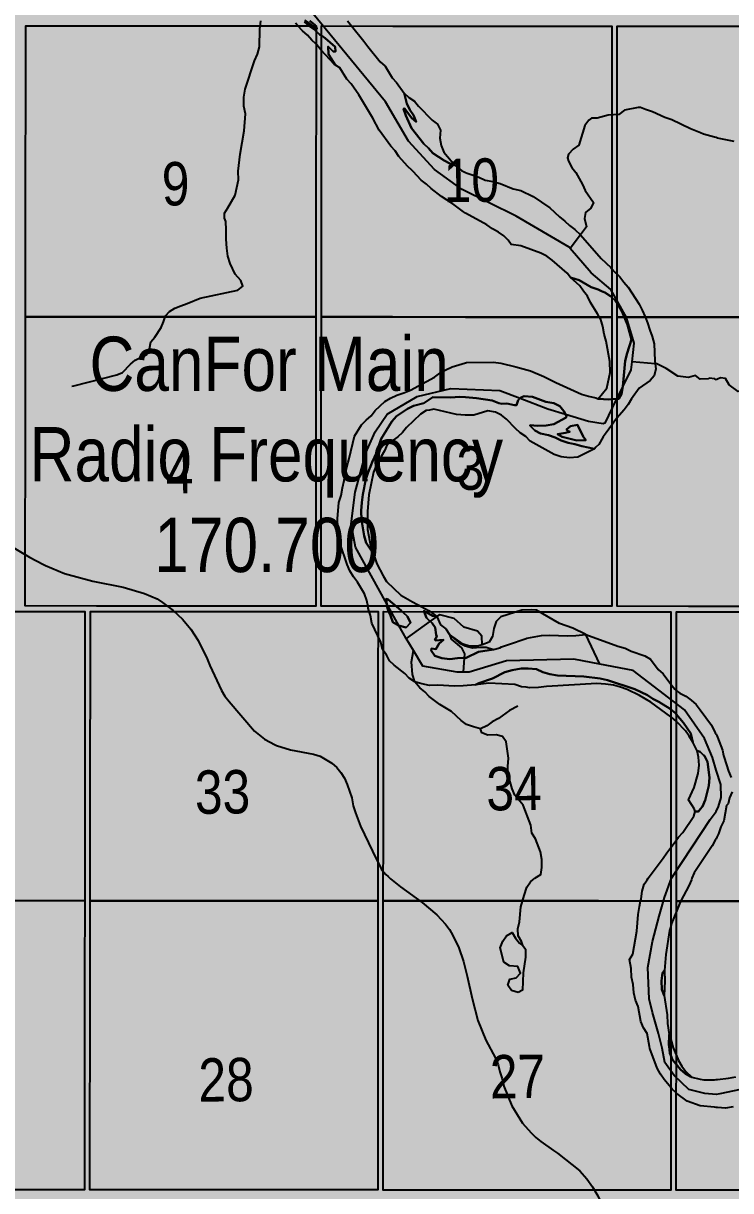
# Model space of a CAD drawing. Extents: x 405326 to 424052, y 6044755 to 6062236.
# Drawn here: x 416715.4 to 416845.5, y 6050691.1 to 6050905.8 of the extents above; entities that cross this region are included whole.
import ezdxf

# ---------------------------------------------------------------- set-up
doc = ezdxf.new("R2010")
doc.units = 0
doc.header["$LTSCALE"] = 5
doc.linetypes.add('DASHED2', pattern=[9.525, 6.35, -3.175])
for name, color, linetype in [('39', 28, 'Continuous'), ('Quarters', 8, 'Continuous'), ('RoadSeg', 57, 'DASHED2'), ('T-WATER', 160, 'Continuous')]:
    doc.layers.add(name, color=color, linetype=linetype)
doc.layers.add('ROUTE-MAP-BACKGROUND-H', color=7, linetype='Continuous', true_color=0xf0ebff)
doc.styles.add('120', font='ARIALN.TTF', dxfattribs={"height": 13})
doc.styles.add('80', font='ARIALN.TTF', dxfattribs={"height": 10})
doc.linetypes.add('TRACKS', pattern='A,3.81,[130,ltypeshp1.shx,S=6.35,R=0,X=0,Y=0],3.81', length=7.62)

# ---------------------------------------------------------------- blocks, each defined once
blk = doc.blocks.new('*U541')
h = blk.add_hatch(color=255)
edge = h.paths.add_edge_path()
edge.add_line((-44, -28.5), (44, -28.5))
edge.add_arc((44, -22.5), 6, 270, 360)
edge.add_line((50, -22.5), (50, 21))
edge.add_arc((44, 21), 6, 0, 90)
edge.add_line((44, 27), (-44, 27))
edge.add_arc((-44, 21), 6, 90, 180)
edge.add_line((-50, 21), (-50, -22.5))
edge.add_arc((-44, -22.5), 6, 180, 270)
at = {"color": 1, "flags": 128}
blk.add_lwpolyline([(-44, -28.5, 3, 3, 0), (44, -28.5, 3, 3, 0.414214), (50, -22.5, 3, 3, 0), (50, 21, 3, 0, 0.414214), (44, 27, 0, 0, 0), (-44, 27, 0, 0, 0.414214), (-50, 21, 0, 0, 0), (-50, -22.5, 0, 3, 0.414214)], format="xyseb", close=True, dxfattribs=at)
for points in [[(-39.83, -11.62, 0, 7.5, 0), (0, 0, 0, 0, 0)], [(44.14, -9.39, 0, 7.5, 0), (0, 0, 0, 0, 0)]]:
    blk.add_lwpolyline(points, format="xyseb", dxfattribs=at)
at = {"color": 1, "style": '80'}
blk.add_attdef('ENTER_TEXT_001', (-26.85, -4.92), '', height=10, dxfattribs=at)

msp = doc.modelspace()

# ---------------------------------------------------------------- hatches: boundary and pattern name
at = {"layer": 'ROUTE-MAP-BACKGROUND-H'}
h = msp.add_hatch(color=256, dxfattribs=at)
h.dxf.hatch_style = 1
h.paths.add_polyline_path([(417500.313, 6050470.993), (417499.828, 6050583.719), (417489.556, 6051448.866), (416064.545, 6051448.577), (416073.609, 6050477.938), (416071.924, 6050150.968), (416104.424, 6050150.804), (416615.018, 6050150.686), (416614.752, 6050098.449), (417501.84, 6050099.469), (417600.187, 6050099.469), (417600.187, 6050157.259), (417501.84, 6050157.777)])

# ---------------------------------------------------------------- linework, layer by layer
at = {"flags": 128}
msp.add_lwpolyline([(417432.321, 6050275.117, 0, 4.992, 0), (416765.681, 6050844.163, 4.992, 0, 0), (416430.349, 6051104.067, 0, 0, 0)], format="xyseb", dxfattribs=at)
at = {"layer": '39', "linetype": 'TRACKS', "flags": 128}
msp.add_lwpolyline([(416503.607, 6051030.809), (416502.861, 6051032.759), (416502.701, 6051033.902), (416502.703, 6051034.848), (416503.047, 6051035.976), (416503.195, 6051036.343), (416504.275, 6051038.909), (416504.215, 6051041.182), (416504.118, 6051041.86), (416503.421, 6051043.386), (416498.744, 6051050.496), (416497.98, 6051051.641), (416497.428, 6051052.39), (416496.354, 6051053.253), (416495.541, 6051053.721), (416492.529, 6051054.716), (416491.471, 6051055.212), (416490.918, 6051055.693), (416490.186, 6051056.344), (416489.098, 6051057.871), (416489.55, 6051055.767), (416490.098, 6051053.211), (416491.069, 6051050.344), (416492.22, 6051047.716), (416493.6, 6051045.313), (416495.533, 6051042.5), (416499.529, 6051036.718), (416503.607, 6051030.809), (416507.132, 6051025.636), (416508.236, 6051023.841), (416509.275, 6051021.905), (416510.459, 6051019.319), (416511.382, 6051016.424), (416516.855, 6050991.331), (416517.372, 6050989.058), (416518.293, 6050984.85), (416519.213, 6050980.755), (416520.376, 6050975.544), (416520.569, 6050974.259), (416520.727, 6050972.001), (416520.775, 6050971.436), (416520.728, 6050964.563), (416520.835, 6050945.861), (416521.092, 6050943.701), (416521.479, 6050942.035), (416522.306, 6050939.521), (416522.776, 6050938.461), (416523.654, 6050936.978), (416524.889, 6050935.168), (416526.272, 6050933.655), (416527.803, 6050932.354), (416528.828, 6050931.364), (416531.075, 6050929.567), (416543.043, 6050919.974), (416556.559, 6050909.123), (416563.562, 6050903.521), (416574.217, 6050896.233), (416586.681, 6050887.73), (416592.433, 6050883.797), (416613.569, 6050869.382), (416621.212, 6050863.98), (416626.362, 6050860.486), (416630.454, 6050858.095), (416632.101, 6050857.119), (416638.116, 6050853.484), (416638.833, 6050853.06), (416648.681, 6050847.317), (416652.594, 6050845.04), (416670.84, 6050834.293), (416672.568, 6050833.275), (416694.91, 6050820.339), (416705.561, 6050814.092), (416708.04, 6050812.622), (416716.571, 6050807.619), (416719.149, 6050806.22), (416719.475, 6050806.05), (416723.015, 6050804.594), (416728.204, 6050803.179), (416733.817, 6050802.061), (416737.733, 6050800.929), (416740.017, 6050799.912), (416741.045, 6050799.276), (416742.971, 6050797.807), (416744.716, 6050796.197), (416746.233, 6050794.348), (416747.571, 6050792.273), (416749.234, 6050788.871), (416749.74, 6050787.657), (416751.893, 6050783.069), (416752.513, 6050782.01), (416753.263, 6050781.064), (416757.93, 6050775.601), (416759.791, 6050774.104), (416761.749, 6050773.088), (416761.994, 6050772.961), (416764.59, 6050772.184), (416768.771, 6050771.35), (416770.028, 6050770.969), (416772.168, 6050769.727), (416773.099, 6050768.937), (416773.85, 6050767.991), (416774.47, 6050766.961), (416775.009, 6050765.818), (416775.841, 6050763.306), (416776.085, 6050761.866), (416776.493, 6050760.582), (416777.439, 6050758.154), (416779.626, 6050753.526), (416781.323, 6050750.167), (416782.107, 6050749.264), (416782.516, 6050748.883), (416782.793, 6050748.629), (416782.973, 6050748.46), (416784.819, 6050746.964), (416788.792, 6050744.116), (416791.447, 6050741.811), (416793.092, 6050740.087), (416793.826, 6050739.112), (416794.428, 6050738.025), (416795.504, 6050735.766), (416796.368, 6050733.239), (416797.037, 6050730.543), (416797.966, 6050726.437), (416799.042, 6050722.4), (416800.493, 6050718.758), (416802.238, 6050715.469), (416802.743, 6050714.254), (416803.069, 6050712.914), (416803.51, 6050711.686), (416803.82, 6050710.331), (416805.271, 6050706.703), (416807.228, 6050703.484), (416808.827, 6050701.732), (416809.659, 6050700.87), (416810.589, 6050700.121), (416812.955, 6050698.468), (416813.689, 6050697.959), (416817.753, 6050694.724), (416819.091, 6050693.241), (416820.136, 6050691.815), (416821.099, 6050690.149), (416821.915, 6050688.469), (416822.404, 6050687.03), (416823.025, 6050684.814), (416823.286, 6050683.276), (416823.368, 6050681.921), (416823.302, 6050679.015), (416822.959, 6050677.012), (416822.568, 6050675.249), (416821.963, 6050673.655), (416821.016, 6050671.638), (416817.815, 6050665.265), (416816.933, 6050663.235), (416816.312, 6050661.373), (416815.952, 6050659.61), (416815.772, 6050657.692), (416815.82, 6050656.168), (416816.032, 6050654.277), (416816.227, 6050653.374), (416816.912, 6050650.848), (416817.532, 6050649.013), (416817.957, 6050648.053), (416819.426, 6050645.469), (416820.944, 6050643.294), (416822.104, 6050642.136), (416823.296, 6050641.147), (416824.815, 6050640.073), (416827.15, 6050638.857), (416828.898, 6050638.15), (416831.805, 6050637.427), (416836.984, 6050637.24), (416839.745, 6050637.731), (416840.382, 6050637.844), (416842.375, 6050638.463), (416842.636, 6050638.548), (416842.897, 6050638.618), (416845.887, 6050639.548), (416848.68, 6050640.181), (416850.33, 6050640.307), (416855.246, 6050640.419), (416858.889, 6050640.629), (416861.502, 6050641.179), (416868.769, 6050643.803), (416871.382, 6050644.41), (416883.025, 6050645.443), (416885.426, 6050645.416), (416886.912, 6050645.346), (416893.021, 6050645.066), (416899.348, 6050645.745), (416902.192, 6050645.435), (416904.317, 6050644.772), (416905.641, 6050644.081), (416906.213, 6050643.729), (416906.72, 6050643.404), (416908.028, 6050642.262), (416909.123, 6050640.992), (416915.156, 6050634.502), (416916.219, 6050633.628), (416918.606, 6050631.921), (416919.799, 6050631.286), (416932.584, 6050625.054), (416933.811, 6050624.518), (416934.988, 6050624.124), (416936.148, 6050623.913), (416937.293, 6050623.814), (416938.453, 6050623.871), (416942.981, 6050624.382), (416944.289, 6050624.425), (416945.662, 6050624.341), (416947.019, 6050624.031), (416948.114, 6050623.608), (416949.144, 6050623.058), (416950.142, 6050622.396), (416951.189, 6050621.479), (416952.121, 6050620.35), (416955.016, 6050615.907), (416956.26, 6050614.158), (416956.996, 6050613.481), (416958.451, 6050612.339), (416959.808, 6050611.62), (416964.043, 6050609.887), (416969.472, 6050607.717), (416971.974, 6050607.281), (416974.017, 6050607.367), (416976.224, 6050608.075), (416978.299, 6050609.177), (416980.146, 6050609.855), (416981.976, 6050610.746), (416983.807, 6050611.396), (416987.092, 6050611.949), (416989.054, 6050612.064), (416992.47, 6050612.433), (416993.532, 6050612.547), (416997.848, 6050612.579), (416999.744, 6050612.425), (417001.952, 6050612.131), (417002.213, 6050612.089), (417007.265, 6050611.077), (417013.43, 6050608.628), (417015.295, 6050607.571), (417016.702, 6050606.571), (417018.289, 6050605.034), (417019.5, 6050603.638), (417024.572, 6050599.523), (417031.034, 6050594.859), (417033.308, 6050593.69), (417037.659, 6050592.228), (417040.03, 6050591.567), (417043.449, 6050589.652), (417047.083, 6050585.86), (417050.422, 6050582.35), (417053.761, 6050579.335), (417061.68, 6050575.76), (417064.559, 6050574.113), (417067.014, 6050572.931), (417069.174, 6050571.438), (417071.613, 6050569.085), (417076.132, 6050564.519), (417080.504, 6050560.136), (417081.077, 6050559.714), (417082.223, 6050558.869), (417084.531, 6050557.574), (417089.474, 6050554.604), (417091.667, 6050552.885), (417101.036, 6050543.417), (417108.62, 6050535.893), (417111.388, 6050533.019), (417113.175, 6050530.637), (417114.405, 6050528.353), (417115.375, 6050525.646), (417117.944, 6050514.869), (417118.817, 6050510.75), (417119.608, 6050507.153), (417119.937, 6050505.869), (417120.168, 6050504.952), (417120.828, 6050501.313), (417120.899, 6050498.307), (417120.608, 6050495.837), (417117.474, 6050481.354), (417117.216, 6050479.505), (417117.187, 6050477.134), (417117.568, 6050473.974), (417119.134, 6050467.231), (417123.106, 6050450.149), (417125.348, 6050440.558), (417126.106, 6050437.299), (417127.611, 6050428.525), (417132.744, 6050395.105), (417133.769, 6050389.448), (417136.061, 6050380.845), (417141.022, 6050363.003), (417141.417, 6050361.833), (417142.486, 6050359.493), (417143.832, 6050357.477), (417144.636, 6050356.604), (417146.506, 6050355.083), (417149.278, 6050352.704), (417153.18, 6050349.734), (417154.805, 6050348.057), (417156.874, 6050345.197), (417157.235, 6050344.577), (417162.017, 6050336.515), (417167.867, 6050326.705), (417168.442, 6050325.846), (417170.871, 6050322.972), (417173.448, 6050320.508), (417186.512, 6050308.004), (417187.595, 6050307.033), (417188.399, 6050306.146), (417189.927, 6050304.258), (417190.453, 6050303.455), (417191.932, 6050301.13), (417194.35, 6050296.831), (417195.04, 6050295.873), (417196.191, 6050293.815), (417196.816, 6050292.66), (417198.082, 6050290.631), (417198.642, 6050289.461), (417200.171, 6050286.811), (417200.467, 6050286.276), (417201.999, 6050282.85), (417202.378, 6050281.581), (417202.893, 6050278.746), (417206.152, 6050265.348), (417207.773, 6050258.706), (417210.818, 6050246.126), (417211.594, 6050243.602), (417212.534, 6050241.319), (417213.669, 6050239.205), (417217.237, 6050234.359), (417229.108, 6050218.456), (417230.045, 6050217.315), (417233.315, 6050213.894), (417241.613, 6050205.462), (417242.583, 6050204.449), (417250.488, 6050196.186), (417251.967, 6050194.708), (417253.365, 6050193.117), (417254.451, 6050191.441), (417255.391, 6050189.482), (417255.97, 6050187.536), (417256.221, 6050185.561), (417256.259, 6050183.572), (417255.825, 6050180.565), (417254.965, 6050177.275), (417254.282, 6050175.213), (417253.294, 6050171.204), (417251.378, 6050164.211), (417251.085, 6050163.195), (417250.745, 6050161.472), (417250.802, 6050158.114), (417251.238, 6050153.743), (417251.472, 6050152.021), (417251.533, 6050151.167)], dxfattribs=at)
at = {"layer": 'Quarters', "flags": 128}
for points in [[(416769.237, 6050851.778), (416755.801, 6050851.785), (416742.366, 6050851.792), (416728.93, 6050851.799), (416715.829, 6050851.806), (416715.841, 6050865.184), (416715.854, 6050878.562), (416715.866, 6050891.94), (416715.878, 6050905.318), (416728.974, 6050905.311), (416742.405, 6050905.304), (416755.836, 6050905.297), (416769.266, 6050905.289), (416769.259, 6050891.911), (416769.251, 6050878.534), (416769.244, 6050865.156)], [(416823.647, 6050851.749), (416810.212, 6050851.756), (416796.776, 6050851.763), (416783.341, 6050851.77), (416770.24, 6050851.777), (416770.248, 6050865.155), (416770.255, 6050878.533), (416770.262, 6050891.911), (416770.27, 6050905.289), (416783.366, 6050905.282), (416796.797, 6050905.274), (416810.227, 6050905.267), (416823.658, 6050905.26), (416823.655, 6050891.882), (416823.652, 6050878.504), (416823.65, 6050865.126)], [(416878.06, 6050851.718), (416864.624, 6050851.726), (416851.188, 6050851.733), (416837.751, 6050851.741), (416824.649, 6050851.749), (416824.653, 6050865.126), (416824.656, 6050878.504), (416824.658, 6050891.881), (416824.661, 6050905.259), (416837.758, 6050905.252), (416851.188, 6050905.244), (416864.62, 6050905.236), (416878.051, 6050905.229), (416878.053, 6050891.851), (416878.056, 6050878.473), (416878.058, 6050865.096)], [(416769.237, 6050851.778), (416769.229, 6050838.4), (416769.222, 6050825.022), (416769.215, 6050811.805), (416769.207, 6050798.589), (416755.767, 6050798.596), (416742.327, 6050798.603), (416728.887, 6050798.61), (416715.781, 6050798.617), (416715.793, 6050811.834), (416715.805, 6050825.051), (416715.817, 6050838.429), (416715.829, 6050851.806), (416728.93, 6050851.799), (416742.366, 6050851.792), (416755.801, 6050851.785)], [(416823.647, 6050851.749), (416823.645, 6050838.371), (416823.642, 6050824.993), (416823.639, 6050811.777), (416823.637, 6050798.56), (416810.197, 6050798.567), (416796.757, 6050798.574), (416783.316, 6050798.581), (416770.211, 6050798.588), (416770.218, 6050811.805), (416770.225, 6050825.022), (416770.233, 6050838.399), (416770.24, 6050851.777), (416783.341, 6050851.77), (416796.776, 6050851.763), (416810.212, 6050851.756)], [(416878.06, 6050851.718), (416878.063, 6050838.34), (416878.065, 6050824.962), (416878.068, 6050811.746), (416878.07, 6050798.529), (416864.629, 6050798.537), (416851.187, 6050798.545), (416837.747, 6050798.552), (416824.64, 6050798.56), (416824.643, 6050811.776), (416824.645, 6050824.993), (416824.647, 6050838.371), (416824.649, 6050851.749), (416837.751, 6050851.741), (416851.188, 6050851.733), (416864.624, 6050851.726)], [(416726.709, 6050744.419), (416713.397, 6050744.426), (416700.085, 6050744.433), (416686.772, 6050744.44), (416673.794, 6050744.447), (416673.811, 6050757.825), (416673.828, 6050771.203), (416673.845, 6050784.42), (416673.862, 6050797.637), (416686.835, 6050797.63), (416700.142, 6050797.623), (416713.45, 6050797.616), (416726.758, 6050797.608), (416726.746, 6050784.392), (416726.734, 6050771.175), (416726.722, 6050757.797)], [(416780.628, 6050744.391), (416767.315, 6050744.398), (416754.003, 6050744.405), (416740.691, 6050744.412), (416727.713, 6050744.419), (416727.725, 6050757.796), (416727.737, 6050771.174), (416727.749, 6050784.391), (416727.761, 6050797.608), (416740.734, 6050797.601), (416754.042, 6050797.594), (416767.349, 6050797.586), (416780.657, 6050797.579), (416780.65, 6050784.363), (416780.642, 6050771.146), (416780.635, 6050757.768)], [(416834.527, 6050744.362), (416821.219, 6050744.369), (416807.912, 6050744.376), (416794.604, 6050744.383), (416781.631, 6050744.39), (416781.638, 6050757.768), (416781.646, 6050771.145), (416781.653, 6050784.362), (416781.66, 6050797.579), (416794.629, 6050797.572), (416807.931, 6050797.565), (416821.234, 6050797.557), (416834.537, 6050797.55), (416834.534, 6050784.334), (416834.532, 6050771.117), (416834.529, 6050757.739)], [(416888.431, 6050744.33), (416875.122, 6050744.338), (416861.813, 6050744.346), (416848.504, 6050744.354), (416835.53, 6050744.361), (416835.532, 6050757.739), (416835.535, 6050771.117), (416835.538, 6050784.333), (416835.54, 6050797.55), (416848.51, 6050797.542), (416861.813, 6050797.534), (416875.117, 6050797.526), (416888.421, 6050797.518), (416888.424, 6050784.302), (416888.426, 6050771.085), (416888.428, 6050757.708)], [(416726.709, 6050744.419), (416726.698, 6050731.041), (416726.687, 6050717.663), (416726.675, 6050704.285), (416726.664, 6050691.242), (416713.347, 6050691.249), (416700.03, 6050691.256), (416686.713, 6050691.263), (416673.73, 6050691.27), (416673.746, 6050704.313), (416673.762, 6050717.691), (416673.778, 6050731.069), (416673.794, 6050744.447), (416686.772, 6050744.44), (416700.085, 6050744.433), (416713.397, 6050744.426)], [(416780.628, 6050744.391), (416780.621, 6050731.013), (416780.615, 6050717.635), (416780.608, 6050704.256), (416780.602, 6050691.213), (416767.285, 6050691.22), (416753.968, 6050691.227), (416740.651, 6050691.234), (416727.668, 6050691.241), (416727.679, 6050704.285), (416727.69, 6050717.663), (416727.702, 6050731.041), (416727.713, 6050744.419), (416740.691, 6050744.412), (416754.003, 6050744.405), (416767.315, 6050744.398)], [(416834.527, 6050744.362), (416834.525, 6050730.984), (416834.523, 6050717.606), (416834.522, 6050704.228), (416834.52, 6050691.184), (416821.208, 6050691.191), (416807.896, 6050691.199), (416794.584, 6050691.206), (416781.606, 6050691.212), (416781.612, 6050704.256), (416781.618, 6050717.634), (416781.625, 6050731.012), (416781.631, 6050744.39), (416794.604, 6050744.383), (416807.912, 6050744.376), (416821.219, 6050744.369)], [(416888.431, 6050744.33), (416888.434, 6050730.952), (416888.437, 6050717.574), (416888.44, 6050704.196), (416888.443, 6050691.153), (416875.13, 6050691.161), (416861.816, 6050691.169), (416848.503, 6050691.176), (416835.524, 6050691.184), (416835.525, 6050704.227), (416835.527, 6050717.605), (416835.528, 6050730.983), (416835.53, 6050744.361), (416848.504, 6050744.354), (416861.813, 6050744.346), (416875.122, 6050744.338)]]:
    msp.add_lwpolyline(points, close=True, dxfattribs=at)
at = {"layer": 'T-WATER'}
for p, q in [((416817.915, 6050866.894), (416816, 6050864.339)), ((416831.637, 6050843.182), (416827.377, 6050843.505)), ((416824.579, 6050836.713), (416825.669, 6050838.918)), ((416784.495, 6050795.007), (416782.289, 6050798.999)), ((416791.495, 6050796.691), (416790.255, 6050795.804)), ((416790.255, 6050795.804), (416785.843, 6050792.65)), ((416787.177, 6050790.426), (416785.843, 6050792.65)), ((416821.442, 6050787.922), (416818.886, 6050793.397)), ((416796.501, 6050789.059), (416796.313, 6050786.46))]:
    msp.add_line(p, q, dxfattribs=at)
at = {"layer": 'T-WATER', "flags": 128}
for points in [[(416816, 6050864.339), (416815.791, 6050864.579), (416806.081, 6050870.285), (416796.149, 6050875.187), (416791.035, 6050878.913), (416786.291, 6050884.085), (416782.061, 6050891.346), (416768.69, 6050907.601), (416764.199, 6050912.139), (416763.311, 6050913.825)], [(416754.411, 6050859.635), (416753.438, 6050861.602), (416753.047, 6050862.944), (416752.841, 6050864.44), (416752.742, 6050866.079), (416752.744, 6050867.781), (416752.643, 6050869.35), (416752.411, 6050869.971), (416752.396, 6050870.851), (416753.058, 6050871.863), (416754.374, 6050874.195), (416755.014, 6050876.964), (416754.966, 6050878.564), (416755.281, 6050881.694), (416756.019, 6050886), (416756.267, 6050889.144), (416755.968, 6050890.549), (416755.995, 6050892.214), (416756.233, 6050893.697), (416757.963, 6050898.866), (416758.501, 6050900.102), (416758.841, 6050901.473), (416758.953, 6050904.714), (416759.12, 6050906.25)], [(416767.153, 6050906.064), (416768.017, 6050905.313), (416768.058, 6050905.278), (416769.075, 6050904.57), (416769.231, 6050904.411), (416769.903, 6050903.721), (416770.234, 6050903.507), (416770.932, 6050903.056), (416772.763, 6050901.442), (416772.853, 6050900.594), (416772.433, 6050900.61), (416771.499, 6050901.491), (416771.533, 6050900.114), (416772.869, 6050898.074), (416772.869, 6050898.074), (416772.577, 6050898.256), (416770.233, 6050900.817), (416770.137, 6050900.921), (416769.383, 6050901.849), (416769.23, 6050901.991), (416768.488, 6050902.675), (416767.697, 6050903.605), (416766.789, 6050904.383), (416765.915, 6050905.314), (416765.453, 6050905.806)], [(416845.96, 6050706.5), (416844.57, 6050706.241), (416843.09, 6050706.381), (416842.823, 6050706.406), (416842.557, 6050706.431), (416839.927, 6050706.68), (416837.518, 6050707.537), (416835.635, 6050708.959), (416835.491, 6050709.085), (416834.746, 6050709.734), (416834.488, 6050710.05), (416833.259, 6050711.552), (416832.586, 6050712.537), (416831.994, 6050713.59), (416830.662, 6050717.212), (416830.587, 6050717.631), (416830.159, 6050720.012), (416829.486, 6050721.006), (416828.997, 6050722.176), (416828.507, 6050724.982), (416827.993, 6050726.102), (416827.705, 6050727.464), (416827.572, 6050728.989), (416827.273, 6050730.34), (416827.211, 6050731.944), (416826.942, 6050733.601), (416827.496, 6050734.615), (416827.801, 6050735.978), (416828.25, 6050738.837), (416828.51, 6050741.902), (416828.723, 6050743.337), (416828.965, 6050744.388), (416829.038, 6050744.706), (416829.189, 6050745.755), (416829.249, 6050746.172), (416829.619, 6050747.454), (416829.905, 6050747.893), (416830.15, 6050748.267), (416830.326, 6050748.537), (416830.338, 6050748.556), (416833.11, 6050752.248), (416833.776, 6050753.232), (416834.493, 6050754.175), (416835.497, 6050755.494), (416835.943, 6050756.08), (416836.732, 6050756.965), (416838.723, 6050759.966), (416839.014, 6050760.84), (416839.577, 6050760.813), (416839.929, 6050761.228), (416840.344, 6050761.716), (416840.825, 6050762.9), (416841.53, 6050765.539), (416841.656, 6050767.086), (416841.255, 6050769.951), (416840.702, 6050771.04), (416840.6, 6050771.137), (416839.931, 6050771.771), (416839.374, 6050771.961), (416839.374, 6050771.961), (416838.554, 6050773.551), (416838.198, 6050775.145), (416836.848, 6050777.137), (416835.502, 6050778.712), (416835.307, 6050778.94), (416834.498, 6050779.573), (416834.368, 6050779.675), (416832.333, 6050780.983), (416831.209, 6050781.55), (416830.204, 6050782.222), (416827.892, 6050783.29), (416822.869, 6050784.968), (416821.492, 6050785.275), (416818.484, 6050785.632), (416813.677, 6050785.842), (416812.24, 6050786.086), (416810.951, 6050786.477), (416809.819, 6050787.007), (416808.286, 6050787.121), (416807.892, 6050787.115), (416806.995, 6050787.103), (416805.302, 6050786.791), (416803.976, 6050786.417), (416801.74, 6050785.275), (416799.232, 6050784.431), (416798.6, 6050784.139), (416796.308, 6050783.941), (416794.745, 6050783.887), (416791.634, 6050784.073), (416790.118, 6050784.024), (416788.721, 6050784.309), (416787.42, 6050784.686), (416786.385, 6050785.332), (416785.58, 6050786.215), (416783.659, 6050787.711), (416782.788, 6050788.516), (416782.19, 6050789.636), (416781.622, 6050790.439), (416781.492, 6050790.623), (416781.161, 6050791.961), (416780.62, 6050793.127), (416779.534, 6050795.463), (416779.267, 6050796.897), (416778.997, 6050797.771), (416778.867, 6050798.194), (416778.827, 6050798.44), (416778.631, 6050799.632), (416778.17, 6050800.878), (416776.884, 6050803.015), (416776.14, 6050803.981), (416775.48, 6050805.058), (416774.975, 6050806.23), (416773.702, 6050810.074), (416773.574, 6050811.646), (416773.262, 6050813.016), (416773.195, 6050814.641), (416773.471, 6050817.679), (416773.895, 6050818.945), (416774.112, 6050820.345), (416774.447, 6050821.669), (416774.561, 6050822.699), (416775.195, 6050825.042), (416775.381, 6050825.731), (416776.322, 6050829.874), (416777.624, 6050831.956), (416778.47, 6050832.821), (416779.417, 6050833.592), (416780.154, 6050834.552), (416781.888, 6050836.225), (416782.942, 6050836.855), (416784.128, 6050837.396), (416785.427, 6050837.821), (416786.619, 6050838.321), (416791.044, 6050840.714), (416792.023, 6050841.466), (416793.127, 6050842.075), (416794.321, 6050842.606), (416796.737, 6050843.352), (416796.93, 6050843.411), (416801.872, 6050843.469), (416803.262, 6050843.253), (416806.008, 6050842.627), (416808.702, 6050841.873), (416811.144, 6050840.847), (416813.381, 6050839.692), (416818.071, 6050837.575), (416819.361, 6050837.181), (416820.751, 6050836.898), (416821.154, 6050836.734), (416823.112, 6050836.592), (416823.609, 6050836.633), (416824.613, 6050836.716), (416824.981, 6050836.746), (416825.413, 6050837.55), (416825.681, 6050838.981), (416826.133, 6050843.707), (416826.47, 6050845.092), (416827.272, 6050847.616), (416826.547, 6050850.353), (416825.957, 6050851.771), (416825.557, 6050852.733), (416824.616, 6050854.223), (416824.254, 6050854.797), (416823.613, 6050855.405), (416823.395, 6050855.611), (416822.356, 6050856.258), (416821.764, 6050856.489), (416821.168, 6050856.836), (416819.842, 6050857.256), (416817.659, 6050858.513), (416816.062, 6050859.028), (416815.435, 6050859.802), (416812.715, 6050862.233), (416811.708, 6050862.964), (416810.635, 6050863.531), (416806.9, 6050864.852), (416805.124, 6050865.098), (416804.612, 6050865.866), (416803.782, 6050866.688), (416802.812, 6050867.395), (416801.712, 6050867.989), (416800.691, 6050868.687), (416796.749, 6050870.879), (416796.375, 6050871.088), (416794.397, 6050872.573), (416792.345, 6050873.91), (416790.442, 6050875.386), (416789.581, 6050876.225), (416788.613, 6050876.92), (416787.103, 6050878.547), (416786.969, 6050878.691), (416786.071, 6050879.493), (416784.482, 6050881.29), (416783.819, 6050882.314), (416782.993, 6050883.193), (416780.841, 6050886.116), (416779.679, 6050888.325), (416777.115, 6050892.649), (416775.704, 6050894.623), (416774.926, 6050895.522), (416773.608, 6050897.614), (416772.869, 6050898.074), (416771.533, 6050900.114), (416771.499, 6050901.491), (416772.433, 6050900.61), (416772.853, 6050900.594), (416772.763, 6050901.442), (416770.932, 6050903.056), (416770.234, 6050903.507), (416769.903, 6050903.721), (416769.231, 6050904.411), (416769.075, 6050904.57), (416768.058, 6050905.278), (416768.017, 6050905.313), (416767.153, 6050906.064)], [(416768.12, 6050906.262), (416769.027, 6050905.474), (416769.132, 6050905.312), (416769.231, 6050905.161), (416769.44, 6050904.84), (416769.231, 6050904.926), (416769.011, 6050905.016), (416768.622, 6050905.313), (416768.054, 6050905.745), (416767.185, 6050906.277)], [(416767.185, 6050906.277), (416768.054, 6050905.745), (416768.622, 6050905.313), (416769.011, 6050905.016), (416769.231, 6050904.926), (416769.44, 6050904.84), (416769.231, 6050905.161), (416769.132, 6050905.312), (416769.027, 6050905.474), (416768.12, 6050906.262)], [(416775.053, 6050906.237), (416775.793, 6050905.309), (416778.04, 6050902.49), (416778.759, 6050901.501), (416781.071, 6050898.692), (416781.952, 6050897.878), (416783.24, 6050895.772), (416784.036, 6050894.882), (416785.451, 6050892.912), (416785.989, 6050891.05), (416786.487, 6050889.856), (416787.182, 6050888.873), (416787.676, 6050887.661), (416786.902, 6050888.35), (416785.501, 6050890.119), (416785.357, 6050890.068), (416785.784, 6050888.829), (416786.795, 6050886.506), (416789.069, 6050883.602), (416789.968, 6050882.836), (416790.739, 6050881.91), (416792.797, 6050880.56), (416793.891, 6050879.989), (416794.779, 6050879.676), (416796.101, 6050878.67), (416796.369, 6050878.542), (416796.752, 6050878.359), (416797.031, 6050878.226), (416799.189, 6050877.498), (416800.347, 6050876.94), (416801.769, 6050876.683), (416803.122, 6050876.299), (416805.508, 6050875.318), (416806.918, 6050875.005), (416809.216, 6050873.904), (416812.261, 6050871.824), (416814.031, 6050870.169), (416815.011, 6050869.401), (416815.849, 6050868.571), (416816.833, 6050867.888), (416817.915, 6050866.894), (416821.71, 6050862.527), (416823.476, 6050860.86), (416823.614, 6050860.698), (416824.259, 6050859.942), (416824.617, 6050859.62), (416825.148, 6050859.145), (416825.852, 6050858.177), (416826.659, 6050857.242), (416828.717, 6050854.151), (416829.269, 6050853.016), (416829.792, 6050851.769), (416830.251, 6050850.672), (416830.623, 6050849.356), (416831.095, 6050848.161), (416831.45, 6050846.855), (416831.562, 6050843.685), (416831.637, 6050843.182), (416831.744, 6050842.21), (416831.461, 6050840.961), (416830.685, 6050840.066), (416828.707, 6050838.689), (416827.264, 6050836.743), (416826.646, 6050835.666), (416825.932, 6050834.687), (416824.612, 6050833.174), (416824.312, 6050832.829), (416823.608, 6050831.833), (416822.635, 6050830.456), (416822.076, 6050829.699), (416821.291, 6050828.309), (416820.734, 6050827.837), (416820.48, 6050827.499), (416818.129, 6050828), (416816.858, 6050828.4), (416815.639, 6050828.638), (416814.344, 6050829.03), (416813.237, 6050829.593), (416812.001, 6050830.06), (416810.573, 6050830.312), (416809.488, 6050830.904), (416808.633, 6050831.755), (416808.629, 6050831.884), (416809.98, 6050831.748), (416811.561, 6050831.814), (416813.003, 6050832.083), (416815.241, 6050833.296), (416815.325, 6050833.513), (416814.838, 6050834.43), (416814.087, 6050835.348), (416812.977, 6050835.906), (416811.514, 6050836.162), (416809.048, 6050837.101), (416807.557, 6050837.203), (416806.935, 6050836.987), (416806.434, 6050836.464), (416806.1, 6050835.571), (416805.746, 6050835.528), (416804.368, 6050835.847), (416803.427, 6050835.814), (416802.864, 6050835.913), (416801.638, 6050836.396), (416798.746, 6050836.854), (416796.734, 6050837), (416795.623, 6050837.08), (416794.029, 6050836.979), (416790.717, 6050837.047), (416789.076, 6050835.936), (416787.18, 6050835.459), (416786.071, 6050834.896), (416784.063, 6050833.509), (416783.182, 6050832.567), (416781.224, 6050829.332), (416780.361, 6050826.768), (416779.604, 6050825.04), (416779.41, 6050824.598), (416778.823, 6050823.217), (416778.427, 6050821.921), (416777.867, 6050819.12), (416777.656, 6050817.663), (416777.559, 6050816.093), (416777.628, 6050814.453), (416778.119, 6050811.547), (416778.477, 6050810.241), (416779.435, 6050808.779), (416780.041, 6050807.645), (416780.441, 6050806.357), (416781.583, 6050804.138), (416782.246, 6050803.12), (416784.866, 6050800.621), (416786.974, 6050799.377), (416788.727, 6050798.434), (416789.972, 6050797.765), (416790.245, 6050797.618), (416791.495, 6050796.691), (416790.663, 6050796.837), (416789.107, 6050797.708), (416789.573, 6050796.455), (416790.604, 6050795.471), (416791.153, 6050794.671), (416791.332, 6050793.34), (416791.46, 6050793.002), (416791.132, 6050792.408), (416791.244, 6050792.273), (416792.681, 6050792.386), (416791.922, 6050791.718), (416791.32, 6050790.669), (416790.523, 6050790.789), (416790.455, 6050790.448), (416791.133, 6050789.457), (416792.39, 6050789.045), (416793.894, 6050788.848), (416795.291, 6050789.006), (416796.501, 6050789.059), (416796.901, 6050789.077), (416799.162, 6050790.196), (416801.923, 6050790.6), (416803.063, 6050790.939), (416803.354, 6050791.117), (416804.684, 6050791.508), (416807.895, 6050792.665), (416808.02, 6050792.71), (416810.72, 6050793.184), (416812.279, 6050793.275), (416815.431, 6050793.12), (416817.031, 6050793.171), (416818.886, 6050793.397), (416824.788, 6050791.237), (416826.09, 6050790.867), (416827.214, 6050790.314), (416829.709, 6050789.45), (416830.781, 6050788.849), (416832.195, 6050786.935), (416833.084, 6050786.142), (416834.499, 6050784.269), (416835.234, 6050783.296), (416835.503, 6050783.088), (416836.177, 6050782.566), (416837.284, 6050782.003), (416838.258, 6050781.307), (416839.151, 6050780.53), (416839.932, 6050779.545), (416841.965, 6050776.677), (416842.687, 6050775.317), (416842.827, 6050775.054), (416842.967, 6050774.791), (416843.115, 6050774.513), (416844.01, 6050772.084), (416844.228, 6050771.135), (416844.318, 6050770.738), (416845.107, 6050768.234), (416845.635, 6050767.093)], [(416842.834, 6050884.756), (416842.567, 6050884.828), (416840.534, 6050885.375), (416839.945, 6050885.629), (416838.153, 6050886.401), (416834.669, 6050888.013), (416833.423, 6050888.455), (416831.119, 6050889.52), (416829.825, 6050889.934), (416828.925, 6050890.303), (416828.531, 6050890.316), (416826.02, 6050889.792), (416824.969, 6050888.998), (416822.987, 6050888.898), (416820.98, 6050888.31), (416819.894, 6050888.362), (416819.45, 6050887.969)], [(416819.45, 6050887.969), (416818.669, 6050887.009), (416817.581, 6050883.361), (416816.529, 6050882.614), (416815.679, 6050881.737), (416815.535, 6050881.013), (416815.715, 6050880.398), (416816.308, 6050879.281), (416817.016, 6050878.311), (416818.278, 6050876.162), (416818.788, 6050875.011), (416820.273, 6050872.824), (416819.819, 6050871.805), (416818.82, 6050871.001), (416818.621, 6050869.904), (416818.977, 6050868.332), (416817.915, 6050866.894)], [(416846.191, 6050884.028), (416843.989, 6050884.445), (416843.102, 6050884.684), (416842.834, 6050884.756)], [(416827.377, 6050843.505), (416827.753, 6050846.936), (416826.373, 6050851.701), (416823.467, 6050856.833), (416819.887, 6050859.873), (416816, 6050864.339)], [(416724.364, 6050839.057), (416724.743, 6050839.09), (416732.621, 6050841.113), (416733.688, 6050841.542), (416735.166, 6050843.079), (416735.981, 6050843.83), (416738.148, 6050844.863), (416738.609, 6050845.924), (416738.886, 6050847.171), (416739.59, 6050848.054), (416740.765, 6050849.864), (416741.226, 6050850.861), (416741.554, 6050851.987), (416742.317, 6050852.772), (416743.272, 6050853.361), (416744.375, 6050853.843), (416745.583, 6050854.228), (416747.957, 6050855.236), (416754.884, 6050856.697), (416755.776, 6050857.454), (416755.436, 6050858.462), (416754.411, 6050859.635)], [(416825.669, 6050838.918), (416827.218, 6050842.051), (416827.377, 6050843.505)], [(416842.831, 6050840.238), (416842.582, 6050840.396), (416841.591, 6050840.523), (416841.412, 6050840.401), (416839.939, 6050840.358), (416839.068, 6050841.002), (416837.736, 6050840.634), (416835.78, 6050840.865), (416833.685, 6050842.309), (416831.97, 6050843.17), (416831.637, 6050843.182)], [(416847.278, 6050838.155), (416846.875, 6050838.073), (416845.248, 6050839.32), (416844.546, 6050840.467), (416843.645, 6050840.556), (416843.095, 6050840.341), (416842.831, 6050840.238)], [(416782.289, 6050798.999), (416776.537, 6050809.409), (416775.726, 6050813.706), (416776.481, 6050819.555), (416778.404, 6050826.787), (416780.159, 6050830.66), (416782.327, 6050833.902), (416787.851, 6050837.136), (416794.052, 6050838.627), (416803.089, 6050838.26), (416806.782, 6050836.827)], [(416806.782, 6050836.827), (416811.871, 6050834.852), (416815.132, 6050833.876)], [(416815.132, 6050833.876), (416819.349, 6050832.615), (416822.075, 6050832.193), (416822.471, 6050832.361), (416824.384, 6050836.318), (416824.579, 6050836.713)], [(416799.828, 6050791.502), (416799.742, 6050793.092), (416798.967, 6050793.996), (416796.466, 6050794.728), (416794.691, 6050796.313), (416792.05, 6050797.021), (416791.495, 6050796.691)], [(416818.886, 6050793.397), (416816.511, 6050794.551), (416814.044, 6050795.413), (416809.786, 6050797.855), (416808.797, 6050797.929), (416807.085, 6050797.841), (416803.239, 6050796.6), (416802.363, 6050795.749), (416801.938, 6050794.483), (416801.738, 6050792.985), (416801.081, 6050791.952), (416799.828, 6050791.502)], [(416785.843, 6050792.65), (416785.264, 6050793.615), (416784.495, 6050795.007)], [(416799.828, 6050791.502), (416798.932, 6050791.203), (416798.795, 6050791.203), (416797.486, 6050791.201), (416796.5, 6050791.563), (416796.344, 6050791.62), (416793.79, 6050793.388)], [(416793.79, 6050793.388), (416794.137, 6050792.536), (416795.993, 6050790.939), (416796.576, 6050789.848), (416796.501, 6050789.059)], [(416787.42, 6050784.686), (416787.003, 6050786.018), (416786.792, 6050788.354), (416787.177, 6050790.426)], [(416796.313, 6050786.46), (416795.244, 6050786.476), (416788.909, 6050787.54), (416787.177, 6050790.426)], [(416821.442, 6050787.922), (416816.687, 6050788.851), (416804.309, 6050788.507), (416797.402, 6050786.443), (416796.313, 6050786.46)], [(416842.827, 6050768.454), (416842.163, 6050770.738), (416840.689, 6050774.262), (416837.022, 6050779.497), (416827.559, 6050786.726), (416821.442, 6050787.922)], [(416799.505, 6050776.046), (416798.196, 6050776.377), (416796.907, 6050776.815), (416795.95, 6050777.555), (416794.16, 6050779.219), (416792.049, 6050780.527), (416790.083, 6050781.975), (416789.252, 6050782.823), (416788.322, 6050783.549), (416787.42, 6050784.686)], [(416806.36, 6050780.208), (416804.841, 6050779.381), (416802.805, 6050777.951), (416801.673, 6050777.319), (416800.667, 6050776.597), (416799.505, 6050776.046)], [(416809.463, 6050748.541), (416809.487, 6050748.561), (416810.588, 6050749.238), (416810.814, 6050750.513), (416810.807, 6050751.992), (416810.551, 6050753.374), (416809.61, 6050755.794), (416808.976, 6050756.854), (416808.762, 6050758.279), (416807.335, 6050761.957), (416805.852, 6050763.846), (416805.357, 6050765.006), (416804.584, 6050767.547), (416804.534, 6050769.113), (416804.63, 6050770.648), (416804.238, 6050773.628), (416803.582, 6050774.635), (416802.388, 6050774.911), (416800.849, 6050774.847), (416799.726, 6050775.288), (416799.505, 6050776.046)], [(416842.827, 6050760.792), (416843.277, 6050761.76), (416843.756, 6050763.415), (416843.706, 6050765.78), (416842.827, 6050768.454)], [(416845.813, 6050764.452), (416845.287, 6050763.317), (416845.089, 6050762.259), (416844.775, 6050761.907), (416844.249, 6050759.088), (416843.692, 6050757.98), (416843.303, 6050756.7), (416842.97, 6050756.075), (416842.826, 6050755.806), (416842.683, 6050755.536), (416842.145, 6050754.528), (416839.928, 6050751.226), (416838.788, 6050749.528), (416838.401, 6050748.555), (416838.393, 6050748.536), (416838.286, 6050748.267), (416837.837, 6050747.138), (416836.375, 6050744.384), (416836.093, 6050743.853), (416835.495, 6050742.336), (416834.66, 6050740.217), (416834.491, 6050739.672), (416834.262, 6050738.934), (416833.576, 6050734.552), (416833.355, 6050731.608), (416833.012, 6050731.135), (416832.808, 6050729.659), (416832.875, 6050728.069), (416833.309, 6050726.969), (416833.84, 6050723.439), (416833.92, 6050721.859), (416834.216, 6050719.818), (416834.159, 6050717.836), (416834.182, 6050717.629), (416834.329, 6050716.355), (416834.488, 6050715.95), (416834.794, 6050715.176), (416835.492, 6050714.334), (416836.292, 6050713.369), (416837.195, 6050712.589), (416838.068, 6050712.088), (416838.403, 6050711.979), (416839.927, 6050711.617), (416840.605, 6050711.485), (416842.21, 6050711.448), (416842.558, 6050711.486), (416842.824, 6050711.515), (416843.089, 6050711.544), (416845.12, 6050711.767), (416846.5, 6050712.043)], [(416834.621, 6050748.536), (416838.463, 6050754.325), (416841.736, 6050759.366), (416842.827, 6050760.792)], [(416807.548, 6050745.385), (416808.048, 6050746.911), (416808.705, 6050747.904), (416809.201, 6050748.321), (416809.463, 6050748.541)], [(416842.824, 6050708.756), (416840.758, 6050708.972), (416837.825, 6050709.687), (416835.111, 6050712.288), (416833.44, 6050714.651), (416832.93, 6050717.298), (416832.224, 6050720.006), (416831.169, 6050723.874), (416830.532, 6050726.389), (416830.279, 6050732.154), (416831.15, 6050736.906), (416832.347, 6050741.599), (416833.377, 6050744.993), (416834.621, 6050748.536)], [(416807.272, 6050736.172), (416807.062, 6050736.935), (416806.414, 6050737.94), (416806.38, 6050739.263), (416806.667, 6050740.505), (416806.912, 6050743.289), (416807.548, 6050745.385)], [(416900.679, 6050705.212), (416900.177, 6050705.485), (416895.675, 6050706.998), (416892.163, 6050708.175), (416889.059, 6050709.092), (416886.934, 6050710.254), (416885.096, 6050710.483), (416883.218, 6050710.487), (416878.737, 6050711.018), (416867.182, 6050712.068), (416863.558, 6050712.214), (416860.699, 6050712.153), (416853.793, 6050711.067), (416843.514, 6050708.881), (416842.85, 6050708.761), (416842.824, 6050708.756)]]:
    msp.add_lwpolyline(points, dxfattribs=at)
for points in [[(416794.779, 6050879.676), (416793.891, 6050879.989), (416792.797, 6050880.56), (416790.739, 6050881.91), (416789.968, 6050882.836), (416789.069, 6050883.602), (416786.795, 6050886.506), (416785.784, 6050888.829), (416785.357, 6050890.068), (416785.501, 6050890.119), (416786.902, 6050888.35), (416787.676, 6050887.661), (416787.182, 6050888.873), (416786.487, 6050889.856), (416785.989, 6050891.05), (416785.451, 6050892.912), (416786.298, 6050892.143), (416787.339, 6050891.476), (416788.112, 6050890.546), (416790.63, 6050887.977), (416791.571, 6050887.232), (416792.122, 6050886.113), (416792.052, 6050884.65), (416792.25, 6050883.296), (416792.75, 6050882.098), (416794.779, 6050879.676)], [(416821.154, 6050836.734), (416822.771, 6050838.691), (416823.334, 6050841.577), (416823.282, 6050843.575), (416822.611, 6050847.32), (416822.254, 6050848.612), (416822.027, 6050850.039), (416821.614, 6050851.285), (416821.344, 6050851.773), (416821.016, 6050852.367), (416819.729, 6050854.445), (416819.159, 6050855.577), (416818.432, 6050856.533), (416817.801, 6050857.528), (416816.062, 6050859.028), (416817.659, 6050858.513), (416819.842, 6050857.256), (416821.168, 6050856.836), (416821.764, 6050856.489), (416822.356, 6050856.258), (416823.395, 6050855.611), (416823.613, 6050855.405), (416824.254, 6050854.797), (416824.616, 6050854.223), (416825.557, 6050852.733), (416825.957, 6050851.771), (416826.547, 6050850.353), (416827.272, 6050847.616), (416826.47, 6050845.092), (416826.133, 6050843.707), (416825.681, 6050838.981), (416825.413, 6050837.55), (416824.981, 6050836.746), (416824.613, 6050836.716), (416823.609, 6050836.633), (416823.112, 6050836.592), (416821.154, 6050836.734)], [(416779.435, 6050808.779), (416778.477, 6050810.241), (416778.119, 6050811.547), (416777.628, 6050814.453), (416777.559, 6050816.093), (416777.656, 6050817.663), (416777.867, 6050819.12), (416778.427, 6050821.921), (416778.823, 6050823.217), (416779.41, 6050824.598), (416779.604, 6050825.04), (416780.361, 6050826.768), (416781.224, 6050829.332), (416783.182, 6050832.567), (416784.063, 6050833.509), (416786.071, 6050834.896), (416787.18, 6050835.459), (416789.076, 6050835.936), (416790.717, 6050837.047), (416794.029, 6050836.979), (416795.623, 6050837.08), (416796.734, 6050837), (416798.746, 6050836.854), (416801.638, 6050836.396), (416802.864, 6050835.913), (416803.427, 6050835.814), (416804.368, 6050835.847), (416805.746, 6050835.528), (416806.1, 6050835.571), (416806.434, 6050836.464), (416806.935, 6050836.987), (416807.557, 6050837.203), (416809.048, 6050837.101), (416811.514, 6050836.162), (416812.977, 6050835.906), (416814.087, 6050835.348), (416814.838, 6050834.43), (416815.325, 6050833.513), (416815.241, 6050833.296), (416813.003, 6050832.083), (416811.561, 6050831.814), (416809.98, 6050831.748), (416808.629, 6050831.884), (416808.633, 6050831.755), (416809.488, 6050830.904), (416810.573, 6050830.312), (416812.001, 6050830.06), (416813.237, 6050829.593), (416814.344, 6050829.03), (416815.639, 6050828.638), (416816.858, 6050828.4), (416818.129, 6050828), (416820.48, 6050827.499), (416817.424, 6050825.965), (416815.875, 6050825.886), (416814.353, 6050826.055), (416813.027, 6050826.448), (416808.668, 6050828.928), (416807.846, 6050829.777), (416806.815, 6050830.461), (416805.942, 6050831.275), (416804.308, 6050832.969), (416803.379, 6050833.687), (416802.261, 6050834.237), (416800.874, 6050834.532), (416798.307, 6050833.726), (416796.733, 6050833.71), (416796.66, 6050833.71), (416795.064, 6050833.836), (416790.951, 6050834.792), (416790.134, 6050834.639), (416789.485, 6050834.547), (416788.457, 6050833.901), (416785.911, 6050831.469), (416785.169, 6050830.535), (416784.288, 6050829.739), (416782.371, 6050828.344), (416781.851, 6050827.161), (416781.209, 6050826.1), (416780.662, 6050825.039), (416780.319, 6050824.376), (416779.81, 6050823.214), (416778.996, 6050819.043), (416778.719, 6050815.969), (416778.703, 6050812.706), (416779.435, 6050808.779)], [(416817.226, 6050829.045), (416814.5, 6050829.702), (416813.694, 6050830.23), (416815.124, 6050830.436), (416815.937, 6050830.658), (416815.535, 6050830.84), (416815.342, 6050831.084), (416816.031, 6050831.679), (416817.369, 6050831.952), (416818.379, 6050829.762), (416818.899, 6050829.1), (416817.226, 6050829.045)], [(416813.694, 6050830.23), (416814.5, 6050829.702), (416817.226, 6050829.045), (416818.899, 6050829.1), (416818.379, 6050829.762), (416817.369, 6050831.952), (416816.031, 6050831.679), (416815.342, 6050831.084), (416815.535, 6050830.84), (416815.937, 6050830.658), (416815.124, 6050830.436), (416813.694, 6050830.23)], [(416785.817, 6050794.689), (416784.456, 6050795.016), (416783.394, 6050795.663), (416782.942, 6050796.888), (416782.509, 6050797.769), (416782.443, 6050797.902), (416782.368, 6050798.438), (416782.155, 6050799.946), (416782.511, 6050799.786), (416784.12, 6050798.437), (416784.918, 6050797.768), (416785.249, 6050797.49), (416786.086, 6050796.657), (416786.631, 6050795.505), (416785.817, 6050794.689)], [(416783.394, 6050795.663), (416784.456, 6050795.016), (416785.817, 6050794.689), (416786.631, 6050795.505), (416786.086, 6050796.657), (416785.249, 6050797.49), (416784.918, 6050797.768), (416784.12, 6050798.437), (416782.511, 6050799.786), (416782.155, 6050799.946), (416782.368, 6050798.438), (416782.443, 6050797.902), (416782.509, 6050797.769), (416782.942, 6050796.888), (416783.394, 6050795.663)], [(416801.923, 6050790.6), (416799.162, 6050790.196), (416796.901, 6050789.077), (416796.501, 6050789.059), (416795.291, 6050789.006), (416793.894, 6050788.848), (416792.39, 6050789.045), (416791.133, 6050789.457), (416790.455, 6050790.448), (416790.523, 6050790.789), (416791.32, 6050790.669), (416791.922, 6050791.718), (416792.681, 6050792.386), (416791.244, 6050792.273), (416791.132, 6050792.408), (416791.46, 6050793.002), (416791.332, 6050793.34), (416791.153, 6050794.671), (416790.604, 6050795.471), (416789.573, 6050796.455), (416789.107, 6050797.708), (416790.663, 6050796.837), (416791.495, 6050796.691), (416792.168, 6050795.122), (416793.149, 6050794.416), (416793.79, 6050793.388), (416795.575, 6050791.843), (416796.683, 6050791.26), (416797.36, 6050791.093), (416798.016, 6050790.927), (416799.512, 6050791.048), (416800.541, 6050791.021), (416801.923, 6050790.6)], [(416838.554, 6050773.551), (416837.882, 6050774.704), (416837.193, 6050775.679), (416835.563, 6050777.356), (416835.502, 6050777.409), (416834.67, 6050778.135), (416834.498, 6050778.261), (416830.842, 6050780.941), (416828.739, 6050782.169), (416826.475, 6050783.245), (416825.26, 6050783.693), (416823.951, 6050784.049), (416822.481, 6050784.257), (416820.927, 6050784.367), (416811.624, 6050783.785), (416810.149, 6050783.619), (416808.538, 6050783.595), (416807.891, 6050783.662), (416807.029, 6050783.751), (416805.813, 6050784.172), (416801.022, 6050784.401), (416798.6, 6050784.139), (416799.232, 6050784.431), (416801.74, 6050785.275), (416803.976, 6050786.417), (416805.302, 6050786.791), (416806.995, 6050787.103), (416807.892, 6050787.115), (416808.286, 6050787.121), (416809.819, 6050787.007), (416810.951, 6050786.477), (416812.24, 6050786.086), (416813.677, 6050785.842), (416818.484, 6050785.632), (416821.492, 6050785.275), (416822.869, 6050784.968), (416827.892, 6050783.29), (416830.204, 6050782.222), (416831.209, 6050781.55), (416832.333, 6050780.983), (416834.368, 6050779.675), (416834.498, 6050779.573), (416835.307, 6050778.94), (416835.502, 6050778.712), (416836.848, 6050777.137), (416838.198, 6050775.145), (416838.554, 6050773.551)], [(416838.846, 6050761.221), (416837.76, 6050762.981), (416838.807, 6050765.263), (416839.506, 6050767.628), (416839.562, 6050767.82), (416839.726, 6050769.325), (416839.608, 6050770.836), (416839.545, 6050771.138), (416839.374, 6050771.961), (416839.931, 6050771.771), (416840.6, 6050771.137), (416840.702, 6050771.04), (416841.255, 6050769.951), (416841.656, 6050767.086), (416841.53, 6050765.539), (416840.825, 6050762.9), (416840.344, 6050761.716), (416839.929, 6050761.228), (416839.577, 6050760.813), (416839.014, 6050760.84), (416838.939, 6050761.021), (416838.878, 6050761.169), (416838.846, 6050761.221)], [(416806.414, 6050727.53), (416805.236, 6050727.888), (416804.546, 6050728.906), (416804.88, 6050729.965), (416806.045, 6050730.258), (416806.851, 6050731.12), (416806.371, 6050732.317), (416804.843, 6050732.455), (416803.788, 6050733.094), (416803.151, 6050735.746), (416803.591, 6050736.99), (416804.315, 6050737.956), (416805.324, 6050738.59), (416805.941, 6050737.511), (416806.703, 6050736.596), (416807.272, 6050736.172), (416807.754, 6050735.524), (416807.784, 6050734.04), (416807.367, 6050731.129), (416807.203, 6050727.975), (416806.414, 6050727.53)], [(416833.355, 6050731.608), (416833.386, 6050729.621), (416833.309, 6050726.969), (416832.875, 6050728.069), (416832.808, 6050729.659), (416833.012, 6050731.135), (416833.355, 6050731.608)], [(416834.216, 6050719.818), (416834.489, 6050718.909), (416834.956, 6050717.349), (416835.492, 6050716.065), (416835.916, 6050715.05), (416836.514, 6050713.997), (416837.226, 6050713.07), (416838.403, 6050711.979), (416838.068, 6050712.088), (416837.195, 6050712.589), (416836.292, 6050713.369), (416835.492, 6050714.334), (416834.794, 6050715.176), (416834.488, 6050715.95), (416834.329, 6050716.355), (416834.182, 6050717.629), (416834.159, 6050717.836), (416834.216, 6050719.818)]]:
    msp.add_lwpolyline(points, close=True, dxfattribs=at)

# ---------------------------------------------------------------- block references
ref = msp.add_blockref('*U541', (416760.513, 6050826.509), dxfattribs=dict(xscale=0.9983460257226413, yscale=0.9983460257226413, zscale=0.9983460257226413))
ref.add_attrib('ENTER_TEXT_001', 'CanFor Main', (416727.594, 6050838.173), dxfattribs={"color": 1, "height": 9.98346, "style": '80'})
ref.add_attrib('ENTER_TEXT_002', 'Radio Frequency', (416716.579, 6050821.534), dxfattribs={"color": 1, "height": 9.98346, "style": '80'})
ref.add_attrib('ENTER_TEXT_003', '170.700', (416739.511, 6050804.854), dxfattribs={"color": 1, "height": 9.9835, "style": '80'})

# ---------------------------------------------------------------- texts
at = {"layer": 'RoadSeg', "style": '120'}
for s, height, p in [('9', 7.974, (416740.944, 6050872.265)), ('10', 7.9742, (416792.789, 6050872.873)), ('4', 7.974, (416741.658, 6050819.301)), ('3', 7.974, (416795.167, 6050819.961)), ('33', 7.9742, (416747.029, 6050760.378)), ('34', 7.9742, (416800.63, 6050761.007)), ('28', 7.9742, (416747.677, 6050707.445)), ('27', 7.9742, (416801.28, 6050708.032))]:
    msp.add_text(s, height=height, rotation=0.67212, dxfattribs=at).set_placement(p)

doc.saveas('drawing.dxf')
